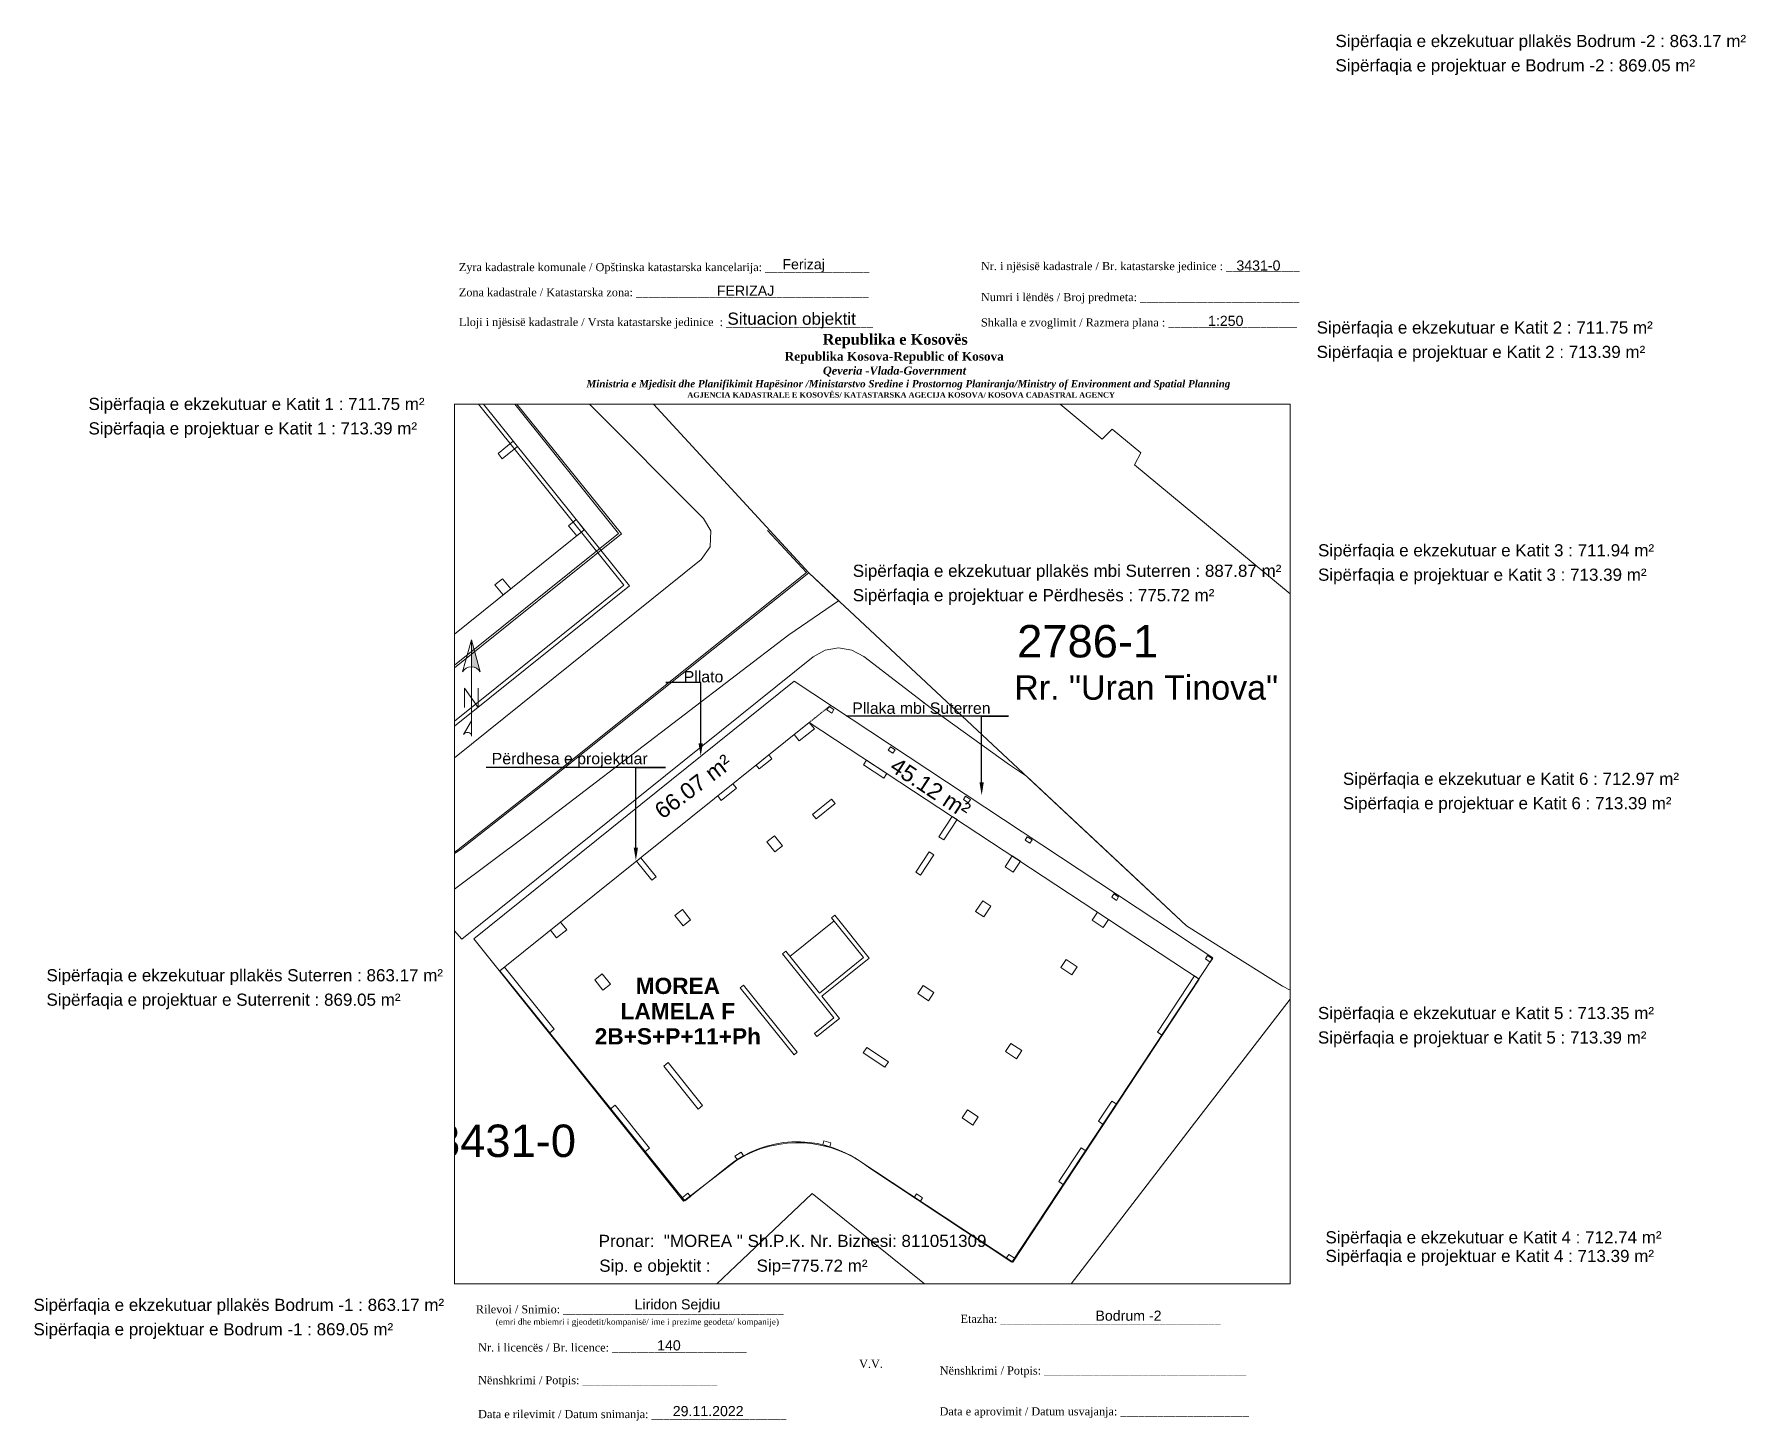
# Paper-space layout 'ekzekutimi' of a CAD drawing. Header units: metres. Extents: x -103 to 319, y 4 to 346.
# The model-space entities are those that its viewports show. They can reach past a viewport. Long polylines and large blocks are cut down to what shows.
import ezdxf
from ezdxf import colors
from ezdxf.entities.mleader import LeaderData, LeaderLine
from ezdxf.math import Vec2, Vec3

# ---------------------------------------------------------------- set-up
doc = ezdxf.new("R2010")
doc.units = ezdxf.units.M
doc.linetypes.add('DASHED', pattern=[0.75, 0.5, -0.25])
doc.layers.get('0').update_dxf_attribs({"lineweight": 0})
for name, color, linetype, lineweight in [('A - objekti 1 gjendja faktike_Pen_No__1', 7, 'Continuous', 0), ('A - Pllaka Perdhes kolollt v2', 1, 'Continuous', 0), ('A - Shtyllat_Pen_No__20', 7, 'Continuous', 0), ('Drawing & Figure_Pen_No__101', 252, 'Continuous', 0), ('Drawing & Figure_Pen_No__18', 9, 'Continuous', 0), ('ekzek-perdhese', 5, 'Continuous', 0), ('emrat e rrugeve', 7, 'Continuous', 0), ('etazha', 7, 'Continuous', 0), ('Korniza e jashtme', 7, 'Continuous', 0), ('nr Parcela Fqinje', 251, 'Continuous', 0), ('Nr Parceles Baze', 7, 'Continuous', 0), ('parcela', 7, 'Continuous', 0), ('Parcela Baze', 7, 'Continuous', 0), ('Parcela Fqinje', 251, 'Continuous', 0), ('Structural - Bearing_Pen_No__27', 7, 'Continuous', 0), ('txt korniza', 7, 'Continuous', 0)]:
    doc.layers.add(name, color=color, linetype=linetype, lineweight=lineweight)
doc.layers.add('A - objekti 1 gjendja faktike_Pen_No__8', color=7, linetype='Continuous', lineweight=0, true_color=0xa80f02)
doc.layers.add('A - Rrugë_Pen_No__82', color=7, linetype='Continuous', lineweight=0, true_color=0xaaaaaa)
doc.styles.add('GENERATED_STYLE_1', font='arial.ttf')
doc.styles.get("Standard").update_dxf_attribs({"font": 'arial.ttf'})

# ---------------------------------------------------------------- blocks, each defined once
blk = doc.blocks.new('*U60')
at = {"linetype": 'ByBlock', "lineweight": -2}
blk.add_hatch(color=0, dxfattribs=at).paths.add_polyline_path([(0, 562), (0, 301, -0.269143), (87, 250)])
at = {"color": 0, "linetype": 'ByBlock', "lineweight": -2}
for points in [[(87, 250, 0.580323), (-87, 250), (0, 562), (87, 250), (0, 562), (0, 300)], [(0, -356, 0.5), (-75, -356), (0, -225)]]:
    blk.add_lwpolyline(points, format="xyb", dxfattribs=at)
for points in [[(0, -375), (0, 562)], [(-66, -94), (-66, 94), (66, -94), (66, 94)]]:
    blk.add_lwpolyline(points, dxfattribs=at)

msp = doc.modelspace()

# ---------------------------------------------------------------- linework, layer by layer
at = {"color": 1}
msp.add_lwpolyline([(7511972.27, 4692359.39), (7511955.13, 4692345.62), (7511943.72, 4692359.83), (7511945.64, 4692361.38), (7511936.5, 4692372.76), (7511951.72, 4692384.98)], close=True, dxfattribs=at)
at = {"layer": 'A - objekti 1 gjendja faktike_Pen_No__1', "color": 7, "linetype": 'Continuous', "lineweight": 13}
msp.add_line((7511970.16, 4692359.63), (7511934.88, 4692331.21), dxfattribs=at)
at = {"layer": 'A - objekti 1 gjendja faktike_Pen_No__8', "color": 14, "linetype": 'Continuous', "true_color": 0xa80f02}
msp.add_lwpolyline([(7511940.88, 4692330.4), (7511972.94, 4692356.16), (7511951.05, 4692383.42), (7511950.86, 4692383.26), (7511972.59, 4692356.2), (7511940.72, 4692330.6)], close=True, dxfattribs=at)
at = {"layer": 'A - objekti 1 gjendja faktike_Pen_No__8', "color": 14, "linetype": 'Continuous', "true_color": 0xa80f02, "flags": 128}
for points in [[(7511964.84, 4692364.33), (7511965.09, 4692364.01), (7511966.03, 4692364.77), (7511965.78, 4692365.08)], [(7511969.66, 4692360.25), (7511969.19, 4692359.87), (7511969.69, 4692359.25), (7511970.16, 4692359.62)], [(7511965.12, 4692356.6), (7511964.65, 4692356.22), (7511965.15, 4692355.6), (7511965.62, 4692355.98)]]:
    msp.add_lwpolyline(points, close=True, dxfattribs=at)
at = {"layer": 'A - Pllaka Perdhes kolollt v2', "color": 6, "linetype": 'DASHED', "ltscale": 2, "flags": 128}
msp.add_lwpolyline([(7511984.04, 4692347.74), (7511985.36, 4692348.79)], dxfattribs=at)
at = {"layer": 'A - Pllaka Perdhes kolollt v2', "linetype": 'Continuous', "flags": 128}
msp.add_lwpolyline([(7511964.96, 4692332.41), (7511984.04, 4692347.74), (7512008.08, 4692331.91), (7511996.59, 4692314.45), (7511987.03, 4692320.75, 0.325552), (7511979.03, 4692320.37), (7511976.36, 4692318.22)], format="xyb", close=True, dxfattribs=at)
at = {"layer": 'A - Rrugë_Pen_No__82', "color": 253, "linetype": 'Continuous', "true_color": 0xaaaaaa}
msp.add_lwpolyline([(7511997.71, 4692350), (7511997.71, 4692350.01)], dxfattribs=at)
at = {"layer": 'A - Shtyllat_Pen_No__20', "linetype": 'Continuous', "flags": 128}
for points in [[(7511985.56, 4692348.53), (7511985.27, 4692348.72), (7511985.13, 4692348.52), (7511985.42, 4692348.32)], [(7511983.42, 4692346.6), (7511983.1, 4692346.99), (7511984.04, 4692347.74), (7511984.35, 4692347.35)], [(7511989.33, 4692346.05), (7511989.04, 4692346.24), (7511988.9, 4692346.03), (7511989.19, 4692345.84)], [(7511980.95, 4692344.87), (7511980.77, 4692345.11), (7511981.55, 4692345.73), (7511981.73, 4692345.5)], [(7511987.57, 4692345.41), (7511988.82, 4692344.59), (7511988.63, 4692344.3), (7511987.38, 4692345.12)], [(7511978.61, 4692342.93), (7511978.39, 4692343.2), (7511979.32, 4692343.95), (7511979.54, 4692343.68)], [(7511993.98, 4692342.99), (7511993.68, 4692343.18), (7511993.55, 4692342.98), (7511993.84, 4692342.78)], [(7511984.46, 4692341.79), (7511984.24, 4692342.06), (7511985.41, 4692343), (7511985.63, 4692342.73)], [(7511992.03, 4692340.68), (7511992.86, 4692341.93), (7511993.15, 4692341.74), (7511992.33, 4692340.49)], [(7511981.92, 4692339.75), (7511981.42, 4692340.38), (7511981.89, 4692340.75), (7511982.39, 4692340.13)], [(7511997.78, 4692340.49), (7511997.48, 4692340.68), (7511997.35, 4692340.47), (7511997.64, 4692340.28)], [(7511974.32, 4692338.01), (7511973.38, 4692339.18), (7511973.65, 4692339.39), (7511974.59, 4692338.22)], [(7511990.6, 4692338.51), (7511991.43, 4692339.76), (7511991.72, 4692339.57), (7511990.9, 4692338.31)], [(7511996.12, 4692338.83), (7511996.56, 4692339.5), (7511997.06, 4692339.17), (7511996.62, 4692338.5)], [(7511994.3, 4692336.07), (7511994.74, 4692336.74), (7511995.24, 4692336.41), (7511994.8, 4692335.74)], [(7512003.12, 4692336.97), (7512002.83, 4692337.16), (7512002.69, 4692336.95), (7512002.98, 4692336.76)], [(7511975.75, 4692335.82), (7511976.25, 4692335.2), (7511976.72, 4692335.57), (7511976.22, 4692336.2)], [(7511984.5, 4692328.36), (7511985.91, 4692329.48), (7511984.81, 4692330.85), (7511987.74, 4692333.2), (7511985.61, 4692335.85), (7511985.41, 4692335.69), (7511987.38, 4692333.24), (7511984.66, 4692331.04), (7511982.59, 4692333.62), (7511982.39, 4692333.46), (7511985.56, 4692329.52), (7511984.35, 4692328.55)], [(7512002.16, 4692335.09), (7512001.49, 4692335.53), (7512001.82, 4692336.03), (7512002.49, 4692335.59)], [(7511968.45, 4692334.45), (7511968.08, 4692334.92), (7511968.7, 4692335.42), (7511969.08, 4692334.95)], [(7511964.96, 4692332.41), (7511968.03, 4692328.59), (7511968.3, 4692328.81), (7511965.23, 4692332.63)], [(7511999.56, 4692332.61), (7512000.23, 4692332.17), (7512000.56, 4692332.67), (7511999.89, 4692333.11)], [(7512008.91, 4692333.16), (7512008.61, 4692333.35), (7512008.48, 4692333.15), (7512008.77, 4692332.95)], [(7511971.3, 4692331.22), (7511970.8, 4692331.85), (7511971.27, 4692332.22), (7511971.77, 4692331.6)], [(7511979.78, 4692331.36), (7511983.1, 4692327.23), (7511983.3, 4692327.39), (7511979.98, 4692331.52)], [(7511990.73, 4692331.01), (7511991.39, 4692330.57), (7511991.72, 4692331.07), (7511991.06, 4692331.51)], [(7512008.08, 4692331.91), (7512005.8, 4692328.44), (7512005.51, 4692328.64), (7512007.79, 4692332.1)], [(7511987.36, 4692327.35), (7511987.58, 4692327.69), (7511988.92, 4692326.81), (7511988.7, 4692326.47)], [(7511996.82, 4692326.99), (7511996.15, 4692327.43), (7511996.48, 4692327.93), (7511997.15, 4692327.49)], [(7511975.06, 4692326.54), (7511977.19, 4692323.89), (7511977.46, 4692324.11), (7511975.33, 4692326.76)], [(7511971.78, 4692323.91), (7511973.91, 4692321.26), (7511974.19, 4692321.48), (7511972.06, 4692324.13)], [(7512002.7, 4692324.38), (7512001.88, 4692323.13), (7512002.17, 4692322.93), (7512003, 4692324.19)], [(7511994.46, 4692323.4), (7511994.13, 4692322.9), (7511993.46, 4692323.34), (7511993.79, 4692323.84)], [(7511985.3, 4692321.56), (7511984.87, 4692321.68), (7511984.93, 4692321.92), (7511985.37, 4692321.8)], [(7511979.58, 4692320.77), (7511979.97, 4692321), (7511979.84, 4692321.22), (7511979.45, 4692320.98)], [(7512000.81, 4692321.5), (7511999.43, 4692319.41), (7511999.72, 4692319.22), (7512001.1, 4692321.3)], [(7511976.36, 4692318.22), (7511976.2, 4692318.42), (7511976.55, 4692318.7), (7511976.71, 4692318.5)], [(7511990.9, 4692318.2), (7511990.52, 4692318.45), (7511990.66, 4692318.66), (7511991.03, 4692318.41)], [(7511996.59, 4692314.45), (7511996.21, 4692314.7), (7511996.35, 4692314.91), (7511996.73, 4692314.66)]]:
    msp.add_lwpolyline(points, close=True, dxfattribs=at)
msp.add_lwpolyline([(7511982.84, 4692333.3), (7511985.57, 4692335.5)], dxfattribs=at)
at = {"layer": 'Drawing & Figure_Pen_No__101', "color": 252}
msp.add_lwpolyline([(7511981.47, 4692359.58), (7511983.87, 4692356.98), (7511968.19, 4692344.46), (7511962.35, 4692339.87), (7511957.53, 4692336.51)], dxfattribs=at)
at = {"layer": 'Drawing & Figure_Pen_No__18', "color": 9}
msp.add_lwpolyline([(7511981.47, 4692359.58), (7511983.87, 4692356.98), (7511968.19, 4692344.46), (7511962.35, 4692339.87), (7511957.53, 4692336.51)], dxfattribs=at)
at = {"layer": 'ekzek-perdhese', "flags": 128}
msp.add_lwpolyline([(7511957.07, 4692375.93), (7511950.59, 4692384.03), (7511934.54, 4692371.4), (7511943.13, 4692360.54), (7511923.85, 4692344.94), (7511936.05, 4692330.16), (7511972.45, 4692359.37), (7511958.28, 4692376.91)], close=True, dxfattribs=at)
at = {"layer": 'ekzek-perdhese', "elevation": 621.04, "flags": 128}
msp.add_lwpolyline([(7512008.92, 4692333.22), (7511996.54, 4692314.44), (7511987.77, 4692320.24, 0.318319), (7511979.57, 4692320.74), (7511976.28, 4692318.21), (7511963.34, 4692334.39), (7511983.1, 4692350.28)], format="xyb", close=True, dxfattribs=at)
at = {"layer": 'parcela', "flags": 128}
for points in [[(7511950.25, 4692331.33), (7511962.5, 4692339.88), (7511968.34, 4692344.46), (7511984.02, 4692356.97), (7511985.85, 4692355.25), (7511982.77, 4692353.15), (7511966.63, 4692340.81), (7511960.84, 4692336.46), (7511962.6, 4692334.36), (7511984.28, 4692351.78), (7511985.01, 4692352.19), (7511985.84, 4692352.34), (7511986.67, 4692352.2), (7511987.41, 4692351.8), (7511991.84, 4692348.39), (7511996.38, 4692345.13), (7511997.43, 4692344.43), (7512004.36, 4692337.95), (7512007.31, 4692335.19), (7512013.22, 4692331.47), (7512014, 4692331.06), (7512007.6, 4692322.74), (7511996.73, 4692308.59)], [(7511996.48, 4692308.81), (7511984.22, 4692318.67), (7511979.51, 4692314.21), (7511974.51, 4692309.47)]]:
    msp.add_lwpolyline(points, dxfattribs=at)
at = {"layer": 'Parcela Baze', "flags": 128}
msp.add_lwpolyline([(7511969.66, 4692368.19), (7511977.52, 4692360.32), (7511977.96, 4692359.55), (7511977.93, 4692358.58), (7511977.37, 4692357.78), (7511935.68, 4692324.29)], dxfattribs=at)
at = {"layer": 'Parcela Fqinje', "flags": 128}
for points in [[(7511968.89, 4692422.35), (7511969.64, 4692419.04), (7511975.88, 4692400.08), (7511970.43, 4692394.23), (7511969.8, 4692392.68), (7511970.41, 4692390.22), (7511982.19, 4692379.36), (7511989.32, 4692375.78), (7512002.11, 4692365.21), (7512002.73, 4692365.84), (7512004.48, 4692364.37), (7512004.09, 4692363.64), (7512019.17, 4692351.12), (7512021.06, 4692349.67), (7512021.77, 4692350.41), (7512023.54, 4692349.22), (7512023.16, 4692348.42), (7512026.18, 4692347.05), (7512028.69, 4692346.22), (7512031.9, 4692345.54), (7512035.04, 4692345.03), (7512038.46, 4692345.08), (7512041.74, 4692345.13)], [(7512034.59, 4692327.28), (7512031.28, 4692327.61), (7512025.23, 4692326.98), (7512017.28, 4692329.36), (7512013.22, 4692331.47), (7512007.31, 4692335.19), (7511984.02, 4692356.97), (7511973.49, 4692368.39), (7511969.12, 4692372.1), (7511958.42, 4692378.74), (7511952.79, 4692386.36), (7511951.69, 4692387.85), (7511942.99, 4692405.12), (7511935.29, 4692421.37)], [(7512004.36, 4692337.95), (7512007.31, 4692335.19), (7512013.22, 4692331.47), (7512017.28, 4692329.36), (7512025.23, 4692326.98), (7512031.28, 4692327.61), (7512034.59, 4692327.28)]]:
    msp.add_lwpolyline(points, dxfattribs=at)
at = {"layer": 'Structural - Bearing_Pen_No__27', "color": 7, "linetype": 'Continuous'}
msp.add_lwpolyline([(7511940.88, 4692330.4), (7511972.94, 4692356.16), (7511951.05, 4692383.42), (7511950.86, 4692383.26), (7511972.59, 4692356.2), (7511940.72, 4692330.6), (7511940.88, 4692330.4)], dxfattribs=at)

# ---------------------------------------------------------------- texts
at = {"layer": 'A - Pllaka Perdhes kolollt v2', "color": 6, "style": 'GENERATED_STYLE_1'}
msp.add_text('66.07 m²', height=1, rotation=36.8912, dxfattribs=at).set_placement((7511974.98, 4692341.73))
at = {"layer": 'ekzek-perdhese', "style": 'GENERATED_STYLE_1'}
msp.add_text('45.12 m²', height=1, rotation=326.6097, dxfattribs=at).set_placement((7511988.93, 4692344.81))
at = {"layer": 'emrat e rrugeve', "color": 0, "style": 'GENERATED_STYLE_1'}
msp.add_text('Rr. "Uran Tinova"', height=1.5, dxfattribs=at).set_placement((7511996.68, 4692349.14))
at = {"layer": 'etazha', "color": 0, "insert": (7511975.93, 4692327.86), "char_height": 1, "attachment_point": 8, "line_spacing_factor": 0.933377, "style": 'GENERATED_STYLE_1'}
msp.add_mtext('\\A1;{\\fArial|b1|i0|c0|p34;MOREA\\PLAMELA F\\P2B+S+P+11+Ph}', dxfattribs=at)
at = {"layer": 'nr Parcela Fqinje'}
msp.add_text('2786-1', height=2, dxfattribs=at).set_placement((7511996.86, 4692351.75))
at = {"layer": 'Nr Parceles Baze'}
msp.add_text('3431-0', height=2, dxfattribs=at).set_placement((7511960.95, 4692320.93))

# ---------------------------------------------------------------- leaders
at = {"layer": 'A - Pllaka Perdhes kolollt v2', "color": 6}
ml = msp.add_multileader_mtext('Standard', dxfattribs=at)
ml.set_content('Pllato', color=6)
ml.set_leader_properties()
ml.build(insert=Vec2(0, 0))
ml.multileader.update_dxf_attribs({"text_left_attachment_type": 4, "text_right_attachment_type": 5, "dogleg_length": 0.1, "arrow_head_size": 0.8})
ctx = ml.context
ctx.base_point, ctx.char_height, ctx.arrow_head_size, ctx.landing_gap_size, ctx.plane_origin = Vec3(7511975.29, 4692350.2, 621.04), 0.7, 0.8, 1, Vec3(7511977.34, 4692345.65, 621.04)
ctx.left_attachment, ctx.right_attachment = 4, 5
notes = []
notes.append((ctx, [(0, (1, 1, 0), (7511975.19, 4692350.2, 621.04), (1, 0), 0.1, [(0, [(7511977.34, 4692345.65, 621.04), (7511977.34, 4692350.2, 621.04)], 0, [])])]))
ctx.mtext.insert, ctx.mtext.flow_direction = Vec3(7511976.29, 4692350.91, 621.04), 5
at = {"layer": 'A - Pllaka Perdhes kolollt v2'}
ml = msp.add_multileader_mtext('Standard', dxfattribs=at)
ml.set_content('Përdhesa e projektuar', color=256)
ml.set_leader_properties()
ml.build(insert=Vec2(0, 0))
ml.multileader.update_dxf_attribs({"text_left_attachment_type": 4, "text_right_attachment_type": 5, "dogleg_length": 0.1, "arrow_head_size": 0.8})
ctx = ml.context
ctx.base_point, ctx.char_height, ctx.arrow_head_size, ctx.landing_gap_size, ctx.plane_origin = Vec3(7511963.51, 4692344.95), 0.7, 0.8, 1, Vec3(7511973.34, 4692339.22)
ctx.left_attachment, ctx.right_attachment, ctx.text_align_type = 4, 5, 2
notes.append((ctx, [(0, (1, 1, 0), (7511975.17, 4692344.95), (-1, 0), 0.1, [(0, [(7511973.34, 4692339.22), (7511973.34, 4692344.95)], 0, [])])]))
ctx.mtext.insert, ctx.mtext.alignment, ctx.mtext.flow_direction = Vec3(7511974.07, 4692345.86), 3, 5
at = {"layer": 'ekzek-perdhese'}
ml = msp.add_multileader_mtext('Standard', dxfattribs=at)
ml.set_content('Pllaka mbi Suterren', color=256)
ml.set_leader_properties()
ml.build(insert=Vec2(0, 0))
ml.multileader.update_dxf_attribs({"text_left_attachment_type": 4, "text_right_attachment_type": 5, "dogleg_length": 0.1, "arrow_head_size": 0.8})
ctx = ml.context
ctx.base_point, ctx.char_height, ctx.arrow_head_size, ctx.landing_gap_size, ctx.plane_origin = Vec3(7511985.83, 4692348.24), 0.7, 0.8, 1, Vec3(7511994.67, 4692343.24)
ctx.left_attachment, ctx.right_attachment, ctx.text_align_type = 4, 5, 2
notes.append((ctx, [(0, (1, 1, 0), (7511996.32, 4692348.12), (-1, 0), 0.1, [(0, [(7511994.67, 4692343.24), (7511994.67, 4692348.12)], 0, [])])]))
ctx.mtext.insert, ctx.mtext.alignment, ctx.mtext.flow_direction = Vec3(7511995.22, 4692348.97), 3, 5
for ctx, leaders in notes:
    for number, flags, end, landing, length, lines in leaders:
        leader = LeaderData()
        leader.index, (leader.has_last_leader_line, leader.has_dogleg_vector, leader.attachment_direction) = number, flags
        leader.last_leader_point, leader.dogleg_vector, leader.dogleg_length = Vec3(end), Vec3(landing), length
        for number, points, colour, breaks in lines:
            line = LeaderLine()
            line.index, line.vertices, line.color, line.breaks = number, Vec3.list(points), colors.encode_raw_color(colour), breaks
            leader.lines.append(line)
        ctx.leaders.append(leader)

psp = doc.layouts.new('ekzekutimi')

# ---------------------------------------------------------------- block references
at = {"xscale": 0.0254, "yscale": 0.0254, "zscale": 0.0254}
psp.add_blockref('*U60', (4.56, 182.49), dxfattribs=at)

# ---------------------------------------------------------------- texts
for s, height, p in [('3431-0', 2.5, (193.32, 287.91)), ('1:250', 2.5, (186.32, 274.24)), ('Pronar:  ', 3, (35.98, 46.95)), ('Sip. e objektit :', 3, (36.12, 40.84)), ('Liridon Sejdiu', 2.5, (44.84, 31.55)), ('Bodrum -2', 2.5, (158.55, 28.75)), ('140', 2.5, (50.4, 21.43)), ('29.11.2022', 2.5, (54.26, 5.21))]:
    psp.add_text(s, height=height).set_placement(p)
at = {"color": 1}
for s, p in [('"MOREA " Sh.P.K. Nr. Biznesi: 811051309', (52.05, 46.95)), ('Sip=775.72 m²', (74.94, 40.84))]:
    psp.add_text(s, height=3, dxfattribs=at).set_placement(p)
for s, insert, char_height, width, attachment_point in [('{\\fTimes New Roman|b0|i0|c0|p18;Zyra kadastrale komunale / Opštinska katastarska kancelarija: _________________}', (1.48, 289.76), 2, 100.6873, 1), ('Ferizaj', (86.54, 289.09), 2.5, 9.9735, 5), ('{\\fTimes New Roman|b0|i0|c0|p18;Nr. i njësisë kadastrale / Br. katastarske jedinice : ____________}', (130.3, 290.01), 2, 79.9484, 1), ('{\\fTimes New Roman|b0|i0|c0|p18;Zona kadastrale / Katastarska zona: ______________________________________}', (1.48, 283.54), 2, 100.6873, 1), ('FERIZAJ', (72.22, 282.91), 2.5, 41.1507, 5), ('{\\fTimes New Roman|b0|i0|c0|p18;Numri i lëndës / Broj predmeta: __________________________}', (130.3, 282.35), 2, 79.9484, 1), ('{\\fTimes New Roman|b0|i0|c0|p18;Lloji i njësisë kadastrale / Vrsta katastarske jedinice  : ________________________}', (1.48, 276.21), 2, 100.6873, 1), ('Situacion objektit', (83.59, 275.58), 3, 39.1059, 5), ('{\\fTimes New Roman|b0|i0|c0|p18;Shkalla e zvoglimit / Razmera plana : _____________________}', (130.3, 276.1), 2, 79.9484, 1), ('\\pi77.297;{\\fBook Antiqua|b1|i0|c0|p18;\\H1.333x;Republika e Kosovës\\fTimes New Roman|b1|i0|c0|p18;\\P\\pi67.927;\\fBook Antiqua|b1|i0|c0|p18;\\H0.8125x;Republika Kosova-Republic of Kosova\\fTimes New Roman|b1|i0|c0|p18;\\P\\pi77.378;\\fBook Antiqua|b1|i1|c0|p18;\\H0.9233x;Qeveria -Vlada-Government \\P\\pi13.032,l6,t23.033;\\fTimes New Roman|b1|i1|c0|p18;\\H0.9x;Ministria e Mjedisit dhe Planifikimit Hapësinor /Ministarstvo Sredine i Prostornog Planiranja/Ministry of Environment and Spatial Planning\\P\\pi43.931,l0,tz;\\fBook Antiqua|b1|i0|c0|p18;\\H0.7406x;AGJENCIA KADASTRALE E KOSOVËS/ KATASTARSKA AGECIJA KOSOVA/ KOSOVA CADASTRAL AGENCY}', (13.93, 272.27), 2, 191.8237, 1), ('{\\fTimes New Roman|b0|i0|c0|p18;Rilevoi / Snimio: ____________________________________\\P     \\H0.75x;(emri dhe mbiemri i gjeodetit/kompanisë/ ime i prezime geodeta/ kompanije)}', (43.63, 29.92), 2, 74.7958, 5), ('{\\fTimes New Roman|b0|i0|c0|p18;Etazha: ____________________________________\\P     }', (157.35, 27.36), 2, 74.7958, 5), ('{\\fTimes New Roman|b0|i0|c0|p18;Nr. i licencës / Br. licence: ______________________\\P                                }', (6.23, 23.16), 2, 83.344, 1), ('{\\fTimes New Roman|b0|i0|c0|p18;V.V.                                 }', (103.17, 18.11), 2, 5.7076, 5), ('{\\fTimes New Roman|b0|i0|c0|p18; Nënshkrimi / Potpis: _________________________________}', (119.37, 17.47), 2, 83.344, 1), ('{\\fTimes New Roman|b0|i0|c0|p18;Nënshkrimi / Potpis: ______________________\\P                                 }', (6.23, 15.09), 2, 83.344, 1), ('{\\fTimes New Roman|b0|i0|c0|p18;Data e rilevimit / Datum snimanja: ______________________\\P                                 }', (6.23, 6.71), 2, 83.344, 1), ('{\\fTimes New Roman|b0|i0|c0|p18; Data e aprovimit / Datum usvajanja: _____________________}', (119.32, 7.39), 2, 83.344, 1)]:
    psp.add_mtext(s, dxfattribs=dict(insert=insert, char_height=char_height, width=width, attachment_point=attachment_point))
at = {"layer": 'txt korniza'}
for s, p in [('Sipërfaqia e ekzekutuar pllakës Bodrum -2 : 863.17 m² ', (217.76, 343.06)), ('Sipërfaqia e projektuar e Bodrum -2 : 869.05 m² ', (217.76, 337.04)), ('Sipërfaqia e ekzekutuar e Katit 2 : 711.75 m² ', (213.13, 272.35)), ('Sipërfaqia e projektuar e Katit 2 : 713.39 m² ', (213.13, 266.33)), ('Sipërfaqia e ekzekutuar e Katit 1 : 711.75 m² ', (-89.9, 253.49)), ('Sipërfaqia e projektuar e Katit 1 : 713.39 m² ', (-89.9, 247.46)), ('Sipërfaqia e ekzekutuar e Katit 3 : 711.94 m² ', (213.46, 217.37)), ('Sipërfaqia e ekzekutuar pllakës mbi Suterren : 887.87 m² ', (98.67, 212.32)), ('Sipërfaqia e projektuar e Katit 3 : 713.39 m² ', (213.46, 211.35)), ('Sipërfaqia e projektuar e Përdhesës : 775.72 m² ', (98.67, 206.3)), ('Sipërfaqia e ekzekutuar e Katit 6 : 712.97 m² ', (219.61, 160.99)), ('Sipërfaqia e projektuar e Katit 6 : 713.39 m² ', (219.61, 154.96)), ('Sipërfaqia e ekzekutuar pllakës Suterren : 863.17 m² ', (-100.27, 112.5)), ('Sipërfaqia e projektuar e Suterrenit : 869.05 m² ', (-100.27, 106.48)), ('Sipërfaqia e ekzekutuar e Katit 5 : 713.35 m² ', (213.44, 103.18)), ('Sipërfaqia e projektuar e Katit 5 : 713.39 m² ', (213.44, 97.15)), ('Sipërfaqia e ekzekutuar e Katit 4 : 712.74 m² ', (215.3, 47.84)), ('Sipërfaqia e projektuar e Katit 4 : 713.39 m² ', (215.3, 43.24)), ('Sipërfaqia e ekzekutuar pllakës Bodrum -1 : 863.17 m² ', (-103.48, 31.17)), ('Sipërfaqia e projektuar e Bodrum -1 : 869.05 m² ', (-103.48, 25.15))]:
    psp.add_text(s, height=3, dxfattribs=at).set_placement(p)

# ---------------------------------------------------------------- viewports
at = {"layer": 'Korniza e jashtme', "view_target_point": (7499131.1, 4689980.52), "view_twist_angle": 360}
psp.add_viewport(center=(103.51, 146.36), size=(206.14, 217.061), view_center_point=(12856.83, 2359.71), view_height=54.265, dxfattribs=at)

doc.saveas('drawing.dxf')
